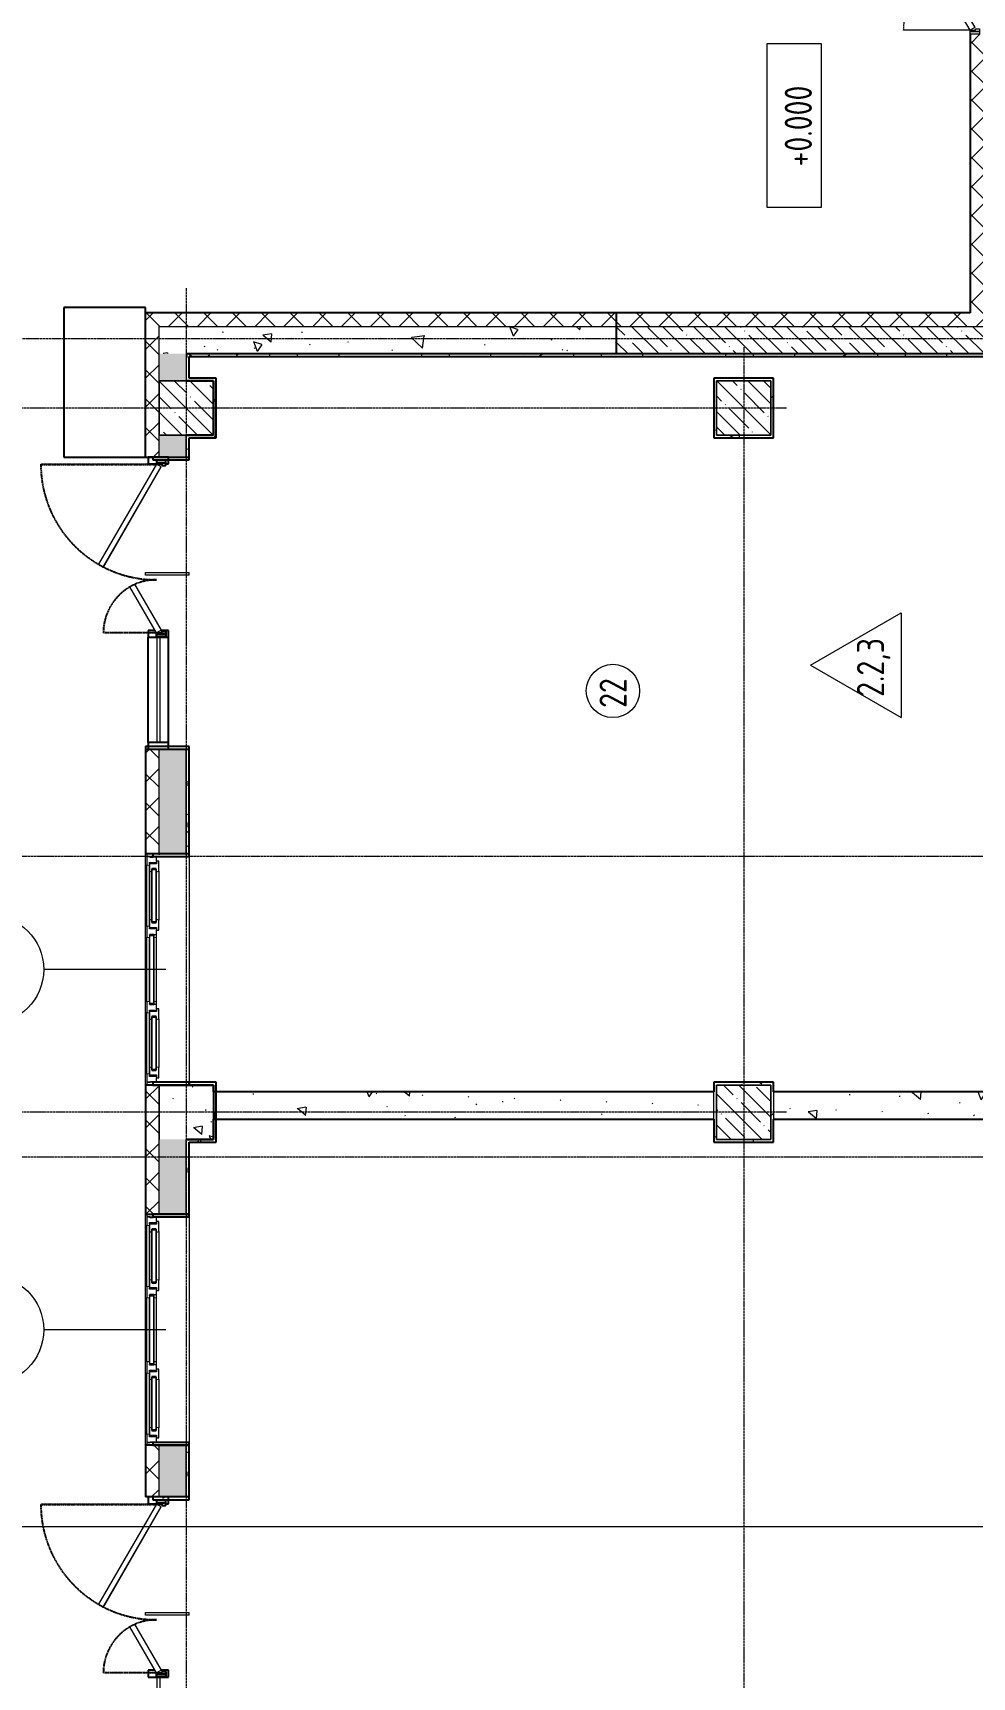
# Model space of a CAD drawing. Header units: millimetres. Extents: x -11854 to 4360091, y -19344 to 4989148.
# Drawn here: x 1549 to 8458, y 16047 to 28142 of the extents above; entities that cross this region are included whole.
import ezdxf

# ---------------------------------------------------------------- set-up
doc = ezdxf.new("R2010")
doc.units = ezdxf.units.MM
doc.linetypes.add('Линия сетки', pattern=[22.225, 12.7, -3.175, 3.175, -3.175])
doc.linetypes.add('Штрих', pattern=[6.35, 3.175, -3.175])
for name, color, linetype, lineweight in [('A-AREA-IDEN', 254, 'Continuous', 9), ('A-DOOR', 254, 'Continuous', 9), ('A-DOOR-FRAM', 254, 'Continuous', 18), ('A-GLAZ', 254, 'Continuous', 9), ('A-GLAZ-CURT', 254, 'Continuous', 9), ('A-GLAZ-CWMG', 254, 'Continuous', 9), ('A-GLAZ-IDEN', 254, 'Continuous', 9), ('A-WALL', 254, 'Continuous', 9), ('G-ANNO-DIMS', 254, 'Continuous', 9), ('S-GRID', 254, 'Continuous', 9)]:
    doc.layers.add(name, color=color, linetype=linetype, lineweight=lineweight)
doc.layers.add('кр', color=1, linetype='Continuous')
doc.styles.add('ISOCPEUR', font='isocpeur.ttf', dxfattribs={"width": 0.8, "height": 200})
doc.styles.add('ISOCPEUR_B', font='', dxfattribs={"width": 0.8, "height": 200})
doc.styles.get('ISOCPEUR_B').set_extended_font_data('ISOCPEUR', bold=True)
pattern_1 = [(140, (23409.34, 513535.3), (63.7558, 728.7365), [76.2, -838.2]), (85, (23409.34, 513535.3), (-764.2276, -140.9716), [60.96, -670.56]), (190.451, (23414.65, 513596.05), (-700.46675, 587.77), [64.76, -712.36]), (136.184, (23206.1, 513535.3), (168.171, 1084.3162), [114.3, -1257.3]), (186.636, (23220.2, 513625.7), (-989.7098, 949.61), [97.14, -1068.54]), (81.184, (23206.1, 513535.3), (-989.7012, 949.6206), [91.44, -1005.84]), (111, (23256.94, 513636.9), (409.0606, 606.4579), [76.2, -838.2]), (56, (23256.94, 513636.9), (-736.7529, 247.2083), [60.96, -670.56]), (161.451, (23291, 513687.46), (-327.6855, 853.66825), [64.76, -712.36]), (127.5, (23409.34, 513535.32), (-338.22012, 12.3547), [6.706, -655.726, 6.706, -674.014, -673.1]), (127.5, (23409.34, 513535.32), (-338.22012, 12.3547), [-1343.152, 6.706, -666.394]), (97.5, (23409.34, 513535.32), (-400.72213, 267.27887), [6.706, -381.406, 6.706, -640.486, -256.54]), (97.5, (23409.34, 513535.32), (-400.72213, 267.27887), [-1035.304, 6.706, -249.834]), (57.5, (23409.34, 513308.76), (22.91534, 542.36333), [6.706, -247.294, 6.706, -1837.334]), (57.5, (23409.34, 513308.76), (22.91534, 542.36333), [-260.706, -785.774, 6.706, -1044.854]), (47.5, (23409.34, 513207.16), (-101.7071, 592.51696), [6.706, -323.494, 6.706, -1266.342]), (47.5, (23409.34, 513207.16), (-101.7071, 592.51696), [-336.906, -519.582, 6.706, -740.054])]
pattern_2 = [(135, (23409.34, 513535.32), (-106.066017, -106.066017), []), (225, (23409.34, 513535.32), (106.066017, -106.066017), [])]
pattern_3 = [(135, (23409.34, 513535.32), (-114.049253, -114.049253), []), (135, (23409.34, 513649.37), (-114.049253, -114.049253), [201.612, -40.322, 3.353, -36.97])]
pattern_4 = [(90, (23409.34, 513535.32), (-101.6, 406.4), [33.528, -271.272, 33.528, -271.272, -1625.6]), (90, (23409.34, 513535.32), (-101.6, 406.4), [-609.6, 33.528, -576.072, 33.528, -271.272, -711.2]), (90, (23409.34, 513535.32), (-101.6, 406.4), [-1524, 33.528, -169.672, 33.528, -474.472]), (210, (23358.54, 513687.72), (-301.152724, -291.18818), [33.528, -271.272, 33.528, -1896.872]), (210, (23358.54, 513687.72), (-301.152724, -291.18818), [-338.328, -271.272, 33.528, -576.072, -1016]), (210, (23358.54, 513687.72), (-301.152724, -291.18818), [-1219.2, 33.528, -271.272, 33.528, -677.672]), (210, (23358.54, 513687.72), (-301.152724, -291.18818), [-1557.528, -169.672, 33.528, -474.472]), (330, (23155.34, 513738.52), (402.752724, -115.21182), [33.528, -271.272, 33.528, -1896.872]), (330, (23155.34, 513738.52), (402.752724, -115.21182), [-338.328, -271.272, 33.528, -576.072, -1016]), (330, (23155.34, 513738.52), (402.752724, -115.21182), [-1219.2, 33.528, -271.272, 33.528, -677.672]), (330, (23155.34, 513738.52), (402.752724, -115.21182), [-1557.528, -169.672, 33.528, -474.472])]

# ---------------------------------------------------------------- blocks, each defined once
blk = doc.blocks.new('BIMLIB_Окно_Трехстворчатое_Wintech_СФрамугойСнизу_ГОСТ30674-99 - 1700Х1800-7434497-1Г')
at = {"layer": 'A-GLAZ'}
for p, q in [((-705, 140), (-725, 140)), ((-705, 95), (-705, 140)), ((-645, 140), (-191, 140)), ((-194, 123), (-642, 123)), ((-597, 121), (-239, 121)), ((-112, 140), (362, 140)), ((360, 123), (-110, 123)), ((441, 140), (895, 140)), ((892, 123), (444, 123)), ((489, 121), (847, 121)), ((975, 140), (955, 140)), ((955, 140), (955, 95)), ((-239, 51), (-597, 51)), ((-594, 105), (-242, 105)), ((-594, 69), (-242, 69)), ((-112, 70), (362, 70)), ((-110, 87), (360, 87)), ((847, 51), (489, 51)), ((492, 105), (844, 105)), ((492, 69), (844, 69))]:
    blk.add_line(p, q, dxfattribs=at)
at = {"layer": 'A-GLAZ', "lineweight": 18}
for p, q in [((-705, 140), (-705, 117)), ((-645, 140), (-705, 140)), ((-663, 70), (-663, 121)), ((-663, 121), (-651, 121)), ((-597, 121), (-651, 121)), ((-651, 121), (-651, 70)), ((-642, 123), (-645, 140)), ((-642, 121), (-642, 123)), ((-594, 105), (-597, 121)), ((-239, 121), (-242, 105)), ((-185, 121), (-239, 121)), ((-191, 140), (-194, 123)), ((-194, 123), (-194, 121)), ((-112, 140), (-191, 140)), ((-185, 70), (-185, 121)), ((-185, 121), (-173, 121)), ((-173, 121), (-173, 70)), ((378, 121), (-128, 121)), ((-128, 121), (-128, 89)), ((-110, 123), (-112, 140)), ((-110, 121), (-110, 123)), ((362, 140), (360, 123)), ((360, 123), (360, 121)), ((441, 140), (362, 140)), ((378, 89), (378, 121)), ((423, 70), (423, 121)), ((423, 121), (435, 121)), ((489, 121), (435, 121)), ((435, 121), (435, 70)), ((444, 123), (441, 140)), ((444, 121), (444, 123)), ((492, 105), (489, 121)), ((847, 121), (844, 105)), ((901, 121), (847, 121)), ((895, 140), (892, 123)), ((892, 123), (892, 121)), ((955, 140), (895, 140)), ((901, 70), (901, 121)), ((901, 121), (913, 121)), ((913, 121), (913, 70)), ((955, 117), (955, 140)), ((-705, 117), (-700, 117)), ((-700, 93), (-705, 93)), ((-705, 70), (-671, 70)), ((-700, 117), (-700, 93)), ((-671, 70), (-671, 51)), ((-651, 70), (-671, 70)), ((-671, 51), (-597, 51)), ((-615, 71), (-615, 103)), ((-615, 103), (-594, 103)), ((-594, 71), (-615, 71)), ((-223, 103), (-613, 103)), ((-613, 103), (-613, 71)), ((-613, 71), (-223, 71)), ((-597, 51), (-594, 69)), ((-594, 103), (-594, 105)), ((-594, 69), (-594, 71)), ((-242, 105), (-242, 103)), ((-242, 103), (-221, 103)), ((-221, 71), (-242, 71)), ((-242, 71), (-242, 69)), ((-242, 69), (-239, 51)), ((-239, 51), (-165, 51)), ((-223, 71), (-223, 103)), ((-221, 103), (-221, 71)), ((-165, 70), (-185, 70)), ((-165, 51), (-165, 70)), ((-165, 70), (-131, 70)), ((-110, 89), (-131, 89)), ((-131, 89), (-131, 70)), ((-131, 70), (-112, 70)), ((-128, 89), (378, 89)), ((-112, 70), (-110, 87)), ((-110, 87), (-110, 89)), ((360, 89), (360, 87)), ((381, 89), (360, 89)), ((360, 87), (362, 70)), ((362, 70), (381, 70)), ((381, 70), (381, 89)), ((381, 70), (415, 70)), ((415, 70), (415, 51)), ((435, 70), (415, 70)), ((415, 51), (489, 51)), ((471, 71), (471, 103)), ((471, 103), (492, 103)), ((492, 71), (471, 71)), ((862, 103), (473, 103)), ((473, 103), (473, 71)), ((473, 71), (862, 71)), ((489, 51), (492, 69)), ((492, 103), (492, 105)), ((492, 69), (492, 71)), ((844, 105), (844, 103)), ((844, 103), (865, 103)), ((865, 71), (844, 71)), ((844, 71), (844, 69)), ((844, 69), (847, 51)), ((847, 51), (921, 51)), ((862, 71), (862, 103)), ((865, 103), (865, 71)), ((921, 70), (901, 70)), ((921, 51), (921, 70)), ((921, 70), (955, 70)), ((949, 93), (949, 117)), ((949, 117), (955, 117)), ((955, 93), (949, 93))]:
    blk.add_line(p, q, dxfattribs=at)
at = {"layer": 'A-GLAZ', "lineweight": 25}
for p, q in [((-128, 121), (-131, 121)), ((-131, 121), (-131, 89)), ((-128, 89), (-128, 121)), ((378, 121), (378, 89)), ((381, 121), (378, 121)), ((381, 89), (381, 121)), ((-615, 103), (-615, 71)), ((-613, 103), (-615, 103)), ((-615, 71), (-613, 71)), ((-613, 71), (-613, 103)), ((-221, 103), (-223, 103)), ((-223, 103), (-223, 71)), ((-223, 71), (-221, 71)), ((-221, 71), (-221, 103)), ((-131, 89), (-128, 89)), ((378, 89), (381, 89)), ((471, 103), (471, 71)), ((473, 103), (471, 103)), ((471, 71), (473, 71)), ((473, 71), (473, 103)), ((865, 103), (862, 103)), ((862, 103), (862, 71)), ((862, 71), (865, 71)), ((865, 71), (865, 103))]:
    blk.add_line(p, q, dxfattribs=at)
blk = doc.blocks.new('BIMLIB_Окно_Трехстворчатое_Wintech_СФрамугойСнизу_ГОСТ30674-99 - 1700Х1800-V2-1Г')
at = {"layer": 'A-GLAZ'}
for p, q in [((-705, 140), (-725, 140)), ((-705, 95), (-705, 140)), ((-645, 140), (-191, 140)), ((-194, 123), (-642, 123)), ((-597, 121), (-239, 121)), ((-112, 140), (362, 140)), ((360, 123), (-110, 123)), ((441, 140), (895, 140)), ((892, 123), (444, 123)), ((489, 121), (847, 121)), ((975, 140), (955, 140)), ((955, 140), (955, 95)), ((-239, 51), (-597, 51)), ((-594, 105), (-242, 105)), ((-594, 69), (-242, 69)), ((-112, 70), (362, 70)), ((-110, 87), (360, 87)), ((847, 51), (489, 51)), ((492, 105), (844, 105)), ((492, 69), (844, 69))]:
    blk.add_line(p, q, dxfattribs=at)
at = {"layer": 'A-GLAZ', "lineweight": 18}
for p, q in [((-705, 140), (-705, 117)), ((-645, 140), (-705, 140)), ((-663, 70), (-663, 121)), ((-663, 121), (-651, 121)), ((-597, 121), (-651, 121)), ((-651, 121), (-651, 70)), ((-642, 123), (-645, 140)), ((-642, 121), (-642, 123)), ((-594, 105), (-597, 121)), ((-239, 121), (-242, 105)), ((-185, 121), (-239, 121)), ((-191, 140), (-194, 123)), ((-194, 123), (-194, 121)), ((-112, 140), (-191, 140)), ((-185, 70), (-185, 121)), ((-185, 121), (-173, 121)), ((-173, 121), (-173, 70)), ((378, 121), (-128, 121)), ((-128, 121), (-128, 89)), ((-110, 123), (-112, 140)), ((-110, 121), (-110, 123)), ((362, 140), (360, 123)), ((360, 123), (360, 121)), ((441, 140), (362, 140)), ((378, 89), (378, 121)), ((423, 70), (423, 121)), ((423, 121), (435, 121)), ((489, 121), (435, 121)), ((435, 121), (435, 70)), ((444, 123), (441, 140)), ((444, 121), (444, 123)), ((492, 105), (489, 121)), ((847, 121), (844, 105)), ((901, 121), (847, 121)), ((895, 140), (892, 123)), ((892, 123), (892, 121)), ((955, 140), (895, 140)), ((901, 70), (901, 121)), ((901, 121), (913, 121)), ((913, 121), (913, 70)), ((955, 117), (955, 140)), ((-705, 117), (-700, 117)), ((-700, 93), (-705, 93)), ((-705, 70), (-671, 70)), ((-700, 117), (-700, 93)), ((-671, 70), (-671, 51)), ((-651, 70), (-671, 70)), ((-671, 51), (-597, 51)), ((-615, 71), (-615, 103)), ((-615, 103), (-594, 103)), ((-594, 71), (-615, 71)), ((-223, 103), (-613, 103)), ((-613, 103), (-613, 71)), ((-613, 71), (-223, 71)), ((-597, 51), (-594, 69)), ((-594, 103), (-594, 105)), ((-594, 69), (-594, 71)), ((-242, 105), (-242, 103)), ((-242, 103), (-221, 103)), ((-221, 71), (-242, 71)), ((-242, 71), (-242, 69)), ((-242, 69), (-239, 51)), ((-239, 51), (-165, 51)), ((-223, 71), (-223, 103)), ((-221, 103), (-221, 71)), ((-165, 70), (-185, 70)), ((-165, 51), (-165, 70)), ((-165, 70), (-131, 70)), ((-110, 89), (-131, 89)), ((-131, 89), (-131, 70)), ((-131, 70), (-112, 70)), ((-128, 89), (378, 89)), ((-112, 70), (-110, 87)), ((-110, 87), (-110, 89)), ((360, 89), (360, 87)), ((381, 89), (360, 89)), ((360, 87), (362, 70)), ((362, 70), (381, 70)), ((381, 70), (381, 89)), ((381, 70), (415, 70)), ((415, 70), (415, 51)), ((435, 70), (415, 70)), ((415, 51), (489, 51)), ((471, 71), (471, 103)), ((471, 103), (492, 103)), ((492, 71), (471, 71)), ((862, 103), (473, 103)), ((473, 103), (473, 71)), ((473, 71), (862, 71)), ((489, 51), (492, 69)), ((492, 103), (492, 105)), ((492, 69), (492, 71)), ((844, 105), (844, 103)), ((844, 103), (865, 103)), ((865, 71), (844, 71)), ((844, 71), (844, 69)), ((844, 69), (847, 51)), ((847, 51), (921, 51)), ((862, 71), (862, 103)), ((865, 103), (865, 71)), ((921, 70), (901, 70)), ((921, 51), (921, 70)), ((921, 70), (955, 70)), ((949, 93), (949, 117)), ((949, 117), (955, 117)), ((955, 93), (949, 93))]:
    blk.add_line(p, q, dxfattribs=at)
at = {"layer": 'A-GLAZ', "lineweight": 25}
for p, q in [((-128, 121), (-131, 121)), ((-131, 121), (-131, 89)), ((-128, 89), (-128, 121)), ((378, 121), (378, 89)), ((381, 121), (378, 121)), ((381, 89), (381, 121)), ((-615, 103), (-615, 71)), ((-613, 103), (-615, 103)), ((-615, 71), (-613, 71)), ((-613, 71), (-613, 103)), ((-221, 103), (-223, 103)), ((-223, 103), (-223, 71)), ((-223, 71), (-221, 71)), ((-221, 71), (-221, 103)), ((-131, 89), (-128, 89)), ((378, 89), (381, 89)), ((471, 103), (471, 71)), ((473, 103), (471, 103)), ((471, 71), (473, 71)), ((473, 71), (473, 103)), ((865, 103), (862, 103)), ((862, 103), (862, 71)), ((862, 71), (865, 71)), ((865, 71), (865, 103))]:
    blk.add_line(p, q, dxfattribs=at)
blk = doc.blocks.new('Дверь_Двупольная_внутренняя ПВХ профиль - Дверной блок наружный металлический остекленный ДМНО 21х14 Л-6804981-1Г')
at = {"layer": 'A-DOOR', "linetype": 'Штрих'}
for p, q in [((668, 1000), (668, 150)), ((-668, 640), (-668, 150))]:
    blk.add_line(p, q, dxfattribs=at)
at = {"layer": 'A-DOOR'}
for p, q in [((670, 1000), (668, 1000)), ((-670, 640), (-668, 640)), ((-700, 150), (-680, 150)), ((-700, 80), (-700, 150)), ((-680, 150), (-680, 80)), ((-668, 150), (-670, 150)), ((668, 150), (670, 150)), ((700, 150), (680, 150)), ((680, 150), (680, 80)), ((700, 80), (700, 150)), ((-680, 80), (-700, 80)), ((680, 80), (700, 80))]:
    blk.add_line(p, q, dxfattribs=at)
at = {"layer": 'A-DOOR', "linetype": 'Штрих', "lineweight": 18}
for p, q in [((670, 150), (670, 1000)), ((-670, 150), (-670, 640))]:
    blk.add_line(p, q, dxfattribs=at)
at = {"layer": 'A-DOOR', "lineweight": 18}
for p, q in [((-66, 575), (-86, 540)), ((-86, 540), (650, 115)), ((670, 150), (-66, 575)), ((-670, 150), (-246, 395)), ((-246, 395), (-226, 360)), ((-226, 360), (-650, 115)), ((-650, 115), (-670, 150)), ((650, 115), (670, 150))]:
    blk.add_line(p, q, dxfattribs=at)
at = {"layer": 'A-DOOR', "linetype": 'Штрих'}
for centre, radius, start, end in [((670, 150), 850, 90, 180), ((-670, 150), 490, 360, 90)]:
    blk.add_arc(centre, radius, start, end, dxfattribs=at)
at = {"layer": 'A-DOOR-FRAM'}
for p, q in [((-680, 150), (-670, 150)), ((-680, 80), (-680, 150)), ((-670, 150), (-670, 110)), ((680, 150), (670, 150)), ((670, 150), (670, 110)), ((680, 80), (680, 150)), ((-660, 80), (-680, 80)), ((-670, 110), (-660, 110)), ((-660, 110), (-660, 80)), ((670, 110), (660, 110)), ((660, 110), (660, 80)), ((660, 80), (680, 80))]:
    blk.add_line(p, q, dxfattribs=at)
blk = doc.blocks.new('Системная панель - С остеклением-7428840-1Г')
at = {"layer": 'A-GLAZ-CURT', "lineweight": 18}
for p, q in [((387.5, 12.5), (-387.5, 12.5)), ((-387.5, 12.5), (-387.5, -12.5)), ((387.5, -12.5), (387.5, 12.5)), ((-387.5, -12.5), (387.5, -12.5))]:
    blk.add_line(p, q, dxfattribs=at)
blk = doc.blocks.new('Прямоугольный импост - 50 x 150 мм-7420048-1Г')
at = {"layer": 'A-GLAZ-CWMG', "lineweight": 25}
for p, q in [((-25, 75), (-9, 75)), ((-25, 26), (-25, 75)), ((-7, 75), (25, 75)), ((25, 75), (25, -75)), ((-25, -75), (-25, -17)), ((25, -75), (-25, -75))]:
    blk.add_line(p, q, dxfattribs=at)
blk = doc.blocks.new('Дверь_Двупольная_внутренняя ПВХ профиль - Дверной блок наружный металлический остекленный ДНМО 22х13 Л _ДЛЯ ВИТРАЖА_-7420208-1Г')
at = {"layer": 'A-DOOR', "linetype": 'Штрих'}
for p, q in [((618, 865), (618, 15)), ((-618, 405), (-618, 15))]:
    blk.add_line(p, q, dxfattribs=at)
at = {"layer": 'A-DOOR'}
for p, q in [((620, 865), (618, 865)), ((-620, 405), (-618, 405)), ((-650, 15), (-630, 15)), ((-650, -55), (-650, 15)), ((-630, 15), (-630, -55)), ((-618, 15), (-620, 15)), ((618, 15), (620, 15)), ((650, 15), (630, 15)), ((630, 15), (630, -55)), ((650, -55), (650, 15)), ((-630, -55), (-650, -55)), ((630, -55), (650, -55))]:
    blk.add_line(p, q, dxfattribs=at)
at = {"layer": 'A-DOOR', "linetype": 'Штрих', "lineweight": 18}
for p, q in [((620, 15), (620, 865)), ((-620, 15), (-620, 405))]:
    blk.add_line(p, q, dxfattribs=at)
at = {"layer": 'A-DOOR', "lineweight": 18}
for p, q in [((-116, 440), (-136, 405)), ((-136, 405), (600, -20)), ((620, 15), (-116, 440)), ((-620, 15), (-282, 210)), ((-262, 175), (-600, -20)), ((-282, 210), (-262, 175)), ((-600, -20), (-620, 15)), ((600, -20), (620, 15))]:
    blk.add_line(p, q, dxfattribs=at)
at = {"layer": 'A-DOOR', "linetype": 'Штрих'}
for centre, radius, start, end in [((620, 15), 850, 90, 180), ((-620, 15), 390, 360, 90)]:
    blk.add_arc(centre, radius, start, end, dxfattribs=at)
at = {"layer": 'A-DOOR-FRAM'}
for p, q in [((-630, 15), (-620, 15)), ((-630, -55), (-630, 15)), ((-620, 15), (-620, -25)), ((630, 15), (620, 15)), ((620, 15), (620, -25)), ((630, -55), (630, 15)), ((-610, -55), (-630, -55)), ((-620, -25), (-610, -25)), ((-610, -25), (-610, -55)), ((620, -25), (610, -25)), ((610, -25), (610, -55)), ((610, -55), (630, -55))]:
    blk.add_line(p, q, dxfattribs=at)
blk = doc.blocks.new('Прямоугольный импост - 50 x 150 мм-V10-1Г')
at = {"layer": 'A-GLAZ-CWMG', "lineweight": 25}
for p, q in [((0, 75), (-50, 75)), ((-50, 75), (-50, 15)), ((0, -75), (0, 75)), ((-50, -55), (-50, -75)), ((-50, -75), (0, -75))]:
    blk.add_line(p, q, dxfattribs=at)
blk = doc.blocks.new('Прямоугольный импост - 50 x 150 мм-7428686-1Г')
at = {"layer": 'A-GLAZ-CWMG'}
for p, q in [((-43359, 448024), (-43359, 448799)), ((-43209, 448024), (-43209, 448799))]:
    blk.add_line(p, q, dxfattribs=at)
blk = doc.blocks.new('Прямоугольный импост - 50 x 150 мм-7419824-1Г')
at = {"layer": 'A-GLAZ-CWMG', "lineweight": 25}
for p, q in [((-50, 75), (0, 75)), ((-50, -75), (-50, 75)), ((0, 75), (0, -75)), ((0, -75), (-50, -75))]:
    blk.add_line(p, q, dxfattribs=at)
blk = doc.blocks.new('Высотные отметки - Высотная отметка - Рамка-81980-1Г')
at = {"layer": 'G-ANNO-DIMS'}
for p, q in [((6.03, 4.03), (-5.98, 4.03)), ((-5.98, 4.03), (-5.98, 0)), ((6.03, 0), (6.03, 4.03)), ((-5.98, 0), (6.03, 0))]:
    blk.add_line(p, q, dxfattribs=at)
blk = doc.blocks.new('Марка окна - Марка окна-2857-1Г')
at = {"layer": 'A-GLAZ-IDEN'}
blk.add_circle((0, 0), 4, dxfattribs=at)
blk = doc.blocks.new('АР-Марка-Помещения-Этаж_Секция_Номер - Номер-1294543-1Г')
at = {"layer": 'A-AREA-IDEN'}
blk.add_circle((0, 1.22), 1.96, dxfattribs=at)
blk = doc.blocks.new('МАРКА ПОМЕЩЕНИЯ - ПОЛЫ - ОТДЕЛКА ПОЛА-6347798-1Г')
at = {"layer": 'A-AREA-IDEN'}
for p, q in [((0, 4.23), (-3.85, -2.44)), ((0, 4.23), (3.85, -2.44)), ((3.85, -2.44), (-3.85, -2.44))]:
    blk.add_line(p, q, dxfattribs=at)

msp = doc.modelspace()

# ---------------------------------------------------------------- hatches: boundary and pattern name
at = {"layer": 'A-WALL'}
h = msp.add_hatch(dxfattribs=at)
h.set_pattern_fill('FP_3', color=8, angle=90, style=0, pattern_type=2)
h.set_pattern_definition(pattern_2)
h.paths.add_polyline_path([(8542.6, 25982.4), (8542.6, 28132.4), (8442.6, 28132.4), (8442.6, 25982.4)])
h.paths.add_polyline_path([(8542.6, 29532.4), (8542.6, 29782.4), (8442.6, 29782.4), (8442.6, 29532.4), (8512.6, 29532.4)])
h = msp.add_hatch(dxfattribs=at)
h.set_pattern_fill('FP_3', color=8, angle=90, style=0, pattern_type=2)
h.set_pattern_definition(pattern_2)
h.paths.add_polyline_path([(5842.6, 26082.4), (2377.6, 26082.4), (2377.6, 25982.4), (5842.6, 25982.4)])
h = msp.add_hatch(dxfattribs=at)
h.set_pattern_fill('FP_3', color=8, angle=90, style=0, pattern_type=2)
h.set_pattern_definition(pattern_2)
h.paths.add_polyline_path([(8442.6, 26082.4), (5842.6, 26082.4), (5842.6, 25982.4), (8442.6, 25982.4)])
h = msp.add_hatch(dxfattribs=at)
h.set_pattern_fill('FP_3', color=8, angle=90, style=0, pattern_type=2)
h.set_pattern_definition(pattern_2)
h.paths.add_polyline_path([(2477.6, 10042.4), (2377.6, 10042.4), (2377.6, 8952.4), (2477.6, 8952.4), (2477.6, 10033.3)])
h.paths.add_polyline_path([(2477.6, 20402.4), (2377.6, 20402.4), (2377.6, 19452.4), (2477.6, 19452.4), (2477.6, 20055.1)])
h.paths.add_polyline_path([(2477.6, 25582.4), (2477.6, 25982.4), (2377.6, 25982.4), (2377.6, 25022), (2477.6, 25022), (2477.6, 25182.4)])
h.paths.add_polyline_path([(2477.6, 6862.4), (2477.6, 7252.4), (2377.6, 7252.4), (2377.6, 6462.4), (2477.6, 6462.4)])
h.paths.add_polyline_path([(2477.6, 15222.4), (2377.6, 15222.4), (2377.6, 13942.4), (2477.6, 13942.4), (2477.6, 14822.4)])
h.paths.add_polyline_path([(2477.6, 22102.4), (2477.6, 22872), (2377.6, 22872), (2377.6, 22102.4)])
h.paths.add_polyline_path([(2477.6, 17549.6), (2477.6, 17752.4), (2377.6, 17752.4), (2377.6, 17372.4), (2477.6, 17372.4)])
h.paths.add_polyline_path([(2477.6, 12242.4), (2377.6, 12242.4), (2377.6, 11742.4), (2477.6, 11742.4), (2477.6, 12180.8)])
h.paths.add_polyline_path([(2477.6, 2222.4), (2477.6, 2562.4), (2377.6, 2562.4), (2377.6, 2022.4), (2477.6, 2022.4), (2477.6, 2159)])
h.paths.add_polyline_path([(2477.6, 4762.4), (2377.6, 4762.4), (2377.6, 4262.4), (2477.6, 4262.4), (2477.6, 4664.4)])
h = msp.add_hatch(dxfattribs=at)
h.set_pattern_fill('FP_2', color=8, angle=90, style=0, pattern_type=2)
h.set_pattern_definition(pattern_1)
h.paths.add_polyline_path([(5842.6, 25782.4), (5842.6, 25982.4), (2477.6, 25982.4), (2477.6, 25782.4), (2677.6, 25782.4)])
h = msp.add_hatch(dxfattribs=at)
h.set_pattern_fill('FP_1', color=8, angle=90, style=0, pattern_type=2)
h.set_pattern_definition(pattern_3)
h.paths.add_polyline_path([(8542.6, 25782.4), (8542.6, 25982.4), (5842.6, 25982.4), (5842.6, 25782.4), (8442.6, 25782.4)])
h = msp.add_hatch(dxfattribs=at)
h.set_pattern_fill('FP_2', color=8, angle=90, style=0, pattern_type=2)
h.set_pattern_definition(pattern_1)
h.paths.add_polyline_path([(2677.6, 22872), (2477.6, 22872), (2477.6, 22102.4), (2677.6, 22102.4)])
h.paths.add_polyline_path([(2677.6, 20002.4), (2477.6, 20002.4), (2477.6, 19452.4), (2677.6, 19452.4)])
h.paths.add_polyline_path([(2677.6, 25022), (2677.6, 25182.4), (2477.6, 25182.4), (2477.6, 25022), (2527.8, 25022)])
h.paths.add_polyline_path([(2677.6, 25782.4), (2477.6, 25782.4), (2477.6, 25582.4), (2677.6, 25582.4), (2677.6, 25602.4)])
h.paths.add_polyline_path([(2677.6, 14822.4), (2477.6, 14822.4), (2477.6, 13942.4), (2677.6, 13942.4)])
h.paths.add_polyline_path([(2677.6, 17752.4), (2477.6, 17752.4), (2477.6, 17372.4), (2677.6, 17372.4)])
h.paths.add_polyline_path([(2677.6, 6882.4), (2677.6, 7252.4), (2477.6, 7252.4), (2477.6, 6862.4), (2677.6, 6862.4)])
h.paths.add_polyline_path([(2677.6, 4262.4), (2677.6, 4762.4), (2477.6, 4762.4), (2477.6, 4262.4), (2527.8, 4262.4)])
h.paths.add_polyline_path([(2677.6, 11742.4), (2677.6, 12242.4), (2477.6, 12242.4), (2477.6, 11742.4), (2527.8, 11742.4)])
h.paths.add_polyline_path([(2677.6, 9642.4), (2477.6, 9642.4), (2477.6, 8952.4), (2677.6, 8952.4)])
h.paths.add_polyline_path([(2677.6, 2222.4), (2677.6, 2562.4), (2477.6, 2562.4), (2477.6, 2222.4), (2527.8, 2222.4)])
h = msp.add_hatch(dxfattribs=at)
h.set_pattern_fill('FP_4', color=8, angle=90, style=0, pattern_type=2)
h.set_pattern_definition(pattern_4)
h.paths.add_polyline_path([(2697.6, 25762.4), (2697.6, 25782.4), (2677.6, 25782.4), (2677.6, 25602.4), (2697.6, 25602.4)])
h = msp.add_hatch(dxfattribs=at)
h.set_pattern_fill('FP_4', color=8, angle=90, style=0, pattern_type=2)
h.set_pattern_definition(pattern_4)
h.paths.add_polyline_path([(11642.6, 25782.4), (2697.6, 25782.4), (2697.6, 25762.4), (11642.6, 25762.4)])
h = msp.add_hatch(dxfattribs=at)
h.set_pattern_fill('FP_1', color=8, angle=90, style=0, pattern_type=2)
h.set_pattern_definition(pattern_3)
h.paths.add_polyline_path([(2877.6, 25582.4), (2477.6, 25582.4), (2477.6, 25182.4), (2877.6, 25182.4)])
h = msp.add_hatch(dxfattribs=at)
h.set_pattern_fill('FP_4', color=8, angle=90, style=0, pattern_type=2)
h.set_pattern_definition(pattern_4)
h.paths.add_polyline_path([(2877.6, 25582.4), (2877.6, 25602.4), (2677.6, 25602.4), (2677.6, 25582.4)])
h = msp.add_hatch(dxfattribs=at)
h.set_pattern_fill('FP_4', color=8, angle=90, style=0, pattern_type=2)
h.set_pattern_definition(pattern_4)
h.paths.add_polyline_path([(2897.6, 25182.4), (2897.6, 25602.4), (2877.6, 25602.4), (2877.6, 25182.4)])
h = msp.add_hatch(dxfattribs=at)
h.set_pattern_fill('FP_4', color=8, angle=90, style=0, pattern_type=2)
h.set_pattern_definition(pattern_4)
h.paths.add_polyline_path([(6977.6, 25582.4), (6977.6, 25602.4), (6557.6, 25602.4), (6557.6, 25582.4), (6577.6, 25582.4)])
h = msp.add_hatch(dxfattribs=at)
h.set_pattern_fill('FP_4', color=8, angle=90, style=0, pattern_type=2)
h.set_pattern_definition(pattern_4)
h.paths.add_polyline_path([(6577.6, 25582.4), (6557.6, 25582.4), (6557.6, 25182.4), (6577.6, 25182.4)])
h = msp.add_hatch(dxfattribs=at)
h.set_pattern_fill('FP_1', color=8, angle=90, style=0, pattern_type=2)
h.set_pattern_definition(pattern_3)
h.paths.add_polyline_path([(6977.6, 25582.4), (6577.6, 25582.4), (6577.6, 25182.4), (6977.6, 25182.4)])
h = msp.add_hatch(dxfattribs=at)
h.set_pattern_fill('FP_4', color=8, angle=90, style=0, pattern_type=2)
h.set_pattern_definition(pattern_4)
h.paths.add_polyline_path([(6997.6, 25182.4), (6997.6, 25602.4), (6977.6, 25602.4), (6977.6, 25182.4)])
h = msp.add_hatch(dxfattribs=at)
h.set_pattern_fill('FP_4', color=8, angle=90, style=0, pattern_type=2)
h.set_pattern_definition(pattern_4)
h.paths.add_polyline_path([(2697.6, 22102.4), (2697.6, 22872), (2677.6, 22872), (2677.6, 22102.4)])
h.paths.add_polyline_path([(2697.6, 25022), (2697.6, 25182.4), (2677.6, 25182.4), (2677.6, 25022)])
h = msp.add_hatch(dxfattribs=at)
h.set_pattern_fill('FP_4', color=8, angle=90, style=0, pattern_type=2)
h.set_pattern_definition(pattern_4)
h.paths.add_polyline_path([(2897.6, 25182.4), (2697.6, 25182.4), (2697.6, 25162.4), (2897.6, 25162.4)])
h = msp.add_hatch(dxfattribs=at)
h.set_pattern_fill('FP_4', color=8, angle=90, style=0, pattern_type=2)
h.set_pattern_definition(pattern_4)
h.paths.add_polyline_path([(6997.6, 25182.4), (6557.6, 25182.4), (6557.6, 25162.4), (6997.6, 25162.4)])
h = msp.add_hatch(dxfattribs=at)
h.set_pattern_fill('FP_4', color=8, angle=90, style=0, pattern_type=2)
h.set_pattern_definition(pattern_4)
h.paths.add_polyline_path([(2697.6, 22102.4), (2432.6, 22102.4), (2432.6, 22082.4), (2697.6, 22082.4)])
h = msp.add_hatch(dxfattribs=at)
h.set_pattern_fill('FP_4', color=8, angle=90, style=0, pattern_type=2)
h.set_pattern_definition(pattern_4)
h.paths.add_polyline_path([(2697.6, 20422.4), (2432.6, 20422.4), (2432.6, 20402.4), (2697.6, 20402.4)])
h = msp.add_hatch(dxfattribs=at)
h.set_pattern_fill('FP_2', color=8, angle=90, style=0, pattern_type=2)
h.set_pattern_definition(pattern_1)
h.paths.add_polyline_path([(2877.6, 20402.4), (2477.6, 20402.4), (2477.6, 20002.4), (2877.6, 20002.4), (2877.6, 20152.4), (2777.6, 20152.4), (2777.6, 20352.4), (2877.6, 20352.4)])
h = msp.add_hatch(dxfattribs=at)
h.set_pattern_fill('FP_2', color=8, angle=90, style=0, pattern_type=2)
h.set_pattern_definition(pattern_1)
h.paths.add_polyline_path([(6557.6, 20352.4), (2777.6, 20352.4), (2777.6, 20152.4), (6557.6, 20152.4)])
h = msp.add_hatch(dxfattribs=at)
h.set_pattern_fill('FP_4', color=8, angle=90, style=0, pattern_type=2)
h.set_pattern_definition(pattern_4)
h.paths.add_polyline_path([(2897.6, 20422.4), (2877.6, 20422.4), (2877.6, 20002.4), (2897.6, 20002.4)])
h = msp.add_hatch(dxfattribs=at)
h.set_pattern_fill('FP_4', color=8, angle=90, style=0, pattern_type=2)
h.set_pattern_definition(pattern_4)
h.paths.add_polyline_path([(6977.6, 20402.4), (6977.6, 20422.4), (6557.6, 20422.4), (6557.6, 20402.4), (6577.6, 20402.4)])
h = msp.add_hatch(dxfattribs=at)
h.set_pattern_fill('FP_4', color=8, angle=90, style=0, pattern_type=2)
h.set_pattern_definition(pattern_4)
h.paths.add_polyline_path([(6577.6, 20402.4), (6557.6, 20402.4), (6557.6, 20002.4), (6577.6, 20002.4)])
h = msp.add_hatch(dxfattribs=at)
h.set_pattern_fill('FP_1', color=8, angle=90, style=0, pattern_type=2)
h.set_pattern_definition(pattern_3)
h.paths.add_polyline_path([(6977.6, 20402.4), (6577.6, 20402.4), (6577.6, 20002.4), (6977.6, 20002.4)])
h = msp.add_hatch(dxfattribs=at)
h.set_pattern_fill('FP_4', color=8, angle=90, style=0, pattern_type=2)
h.set_pattern_definition(pattern_4)
h.paths.add_polyline_path([(6997.6, 20002.4), (6997.6, 20422.4), (6977.6, 20422.4), (6977.6, 20002.4)])
h = msp.add_hatch(dxfattribs=at)
h.set_pattern_fill('FP_2', color=8, angle=90, style=0, pattern_type=2)
h.set_pattern_definition(pattern_1)
h.paths.add_polyline_path([(11522.6, 20152.4), (11522.6, 20352.4), (6997.6, 20352.4), (6997.6, 20152.4), (9230.8, 20152.4)])
h = msp.add_hatch(dxfattribs=at)
h.set_pattern_fill('FP_4', color=8, angle=90, style=0, pattern_type=2)
h.set_pattern_definition(pattern_4)
h.paths.add_polyline_path([(2697.6, 19982.4), (2697.6, 20002.4), (2677.6, 20002.4), (2677.6, 19452.4), (2697.6, 19452.4)])
h.paths.add_polyline_path([(2697.6, 17752.4), (2677.6, 17752.4), (2677.6, 17372.4), (2697.6, 17372.4)])
h = msp.add_hatch(dxfattribs=at)
h.set_pattern_fill('FP_4', color=8, angle=90, style=0, pattern_type=2)
h.set_pattern_definition(pattern_4)
h.paths.add_polyline_path([(2897.6, 20002.4), (2697.6, 20002.4), (2697.6, 19982.4), (2897.6, 19982.4)])
h = msp.add_hatch(dxfattribs=at)
h.set_pattern_fill('FP_4', color=8, angle=90, style=0, pattern_type=2)
h.set_pattern_definition(pattern_4)
h.paths.add_polyline_path([(6997.6, 20002.4), (6557.6, 20002.4), (6557.6, 19982.4), (6997.6, 19982.4)])
h = msp.add_hatch(dxfattribs=at)
h.set_pattern_fill('FP_4', color=8, angle=90, style=0, pattern_type=2)
h.set_pattern_definition(pattern_4)
h.paths.add_polyline_path([(2697.6, 19452.4), (2432.6, 19452.4), (2432.6, 19432.4), (2697.6, 19432.4)])
h = msp.add_hatch(dxfattribs=at)
h.set_pattern_fill('FP_4', color=8, angle=90, style=0, pattern_type=2)
h.set_pattern_definition(pattern_4)
h.paths.add_polyline_path([(2697.6, 17372.4), (2432.6, 17372.4), (2432.6, 17352.4), (2697.6, 17352.4)])

# ---------------------------------------------------------------- linework, layer by layer
at = {"layer": 'A-GLAZ-IDEN', "color": 8}
for p, q in [((2527.6, 21252.4), (1629, 21251.5)), ((2527.6, 18602.4), (1629, 18601.5))]:
    msp.add_line(p, q, dxfattribs=at)
at = {"layer": 'A-WALL', "color": 8, "lineweight": 25}
for p, q in [((8442.6, 28132.4), (8442.6, 26082.4)), ((2377.6, 26122), (1777.6, 26122)), ((1777.6, 26122), (1777.6, 25022)), ((2377.6, 25022), (2377.6, 26122)), ((8442.6, 26082.4), (2377.6, 26082.4)), ((5842.6, 25782.4), (5842.6, 26082.4)), ((2677.6, 25782.4), (8742.6, 25782.4)), ((2697.6, 25602.4), (2697.6, 25762.4)), ((2697.6, 25762.4), (11622.6, 25762.4)), ((2877.6, 25582.4), (2677.6, 25582.4)), ((2677.6, 25582.4), (2877.6, 25582.4)), ((2897.6, 25602.4), (2697.6, 25602.4)), ((2877.6, 25182.4), (2877.6, 25582.4)), ((2877.6, 25582.4), (2877.6, 25182.4)), ((2897.6, 25162.4), (2897.6, 25602.4)), ((6997.6, 25602.4), (6557.6, 25602.4)), ((6557.6, 25602.4), (6557.6, 25162.4)), ((6997.6, 25162.4), (6997.6, 25602.4)), ((2677.6, 25182.4), (2877.6, 25182.4)), ((2877.6, 25182.4), (2677.6, 25182.4)), ((2697.6, 25022), (2697.6, 25162.4)), ((2697.6, 25162.4), (2897.6, 25162.4)), ((6557.6, 25162.4), (6997.6, 25162.4)), ((1777.6, 25022), (2697.6, 25022)), ((2432.6, 25022), (2432.6, 25002)), ((2432.6, 25002), (2697.6, 25002)), ((2697.6, 25002), (2697.6, 25022)), ((2377.6, 22892), (2377.6, 22102.4)), ((2697.6, 22892), (2377.6, 22892)), ((2377.6, 22872), (2697.6, 22872)), ((2697.6, 22102.4), (2697.6, 22892)), ((2697.6, 22102.4), (2377.6, 22102.4)), ((2432.6, 22102.4), (2432.6, 22082.4)), ((2432.6, 22082.4), (2697.6, 22082.4)), ((2697.6, 22082.4), (2697.6, 22102.4)), ((2377.6, 20402.4), (2377.6, 19452.4)), ((2477.6, 20402.4), (2377.6, 20402.4)), ((2697.6, 20422.4), (2432.6, 20422.4)), ((2432.6, 20422.4), (2432.6, 20402.4)), ((2432.6, 20402.4), (2697.6, 20402.4)), ((2877.6, 20402.4), (2477.6, 20402.4)), ((2897.6, 20422.4), (2697.6, 20422.4)), ((2697.6, 20422.4), (2697.6, 20402.4)), ((2697.6, 20402.4), (2697.6, 20422.4)), ((2697.6, 20402.4), (2877.6, 20402.4)), ((2877.6, 20352.4), (2877.6, 20402.4)), ((2877.6, 20402.4), (2877.6, 20002.4)), ((6557.6, 20352.4), (2877.6, 20352.4)), ((2897.6, 19982.4), (2897.6, 20422.4)), ((6997.6, 20422.4), (6557.6, 20422.4)), ((6557.6, 20422.4), (6557.6, 20352.4)), ((6997.6, 20352.4), (6997.6, 20422.4)), ((11522.6, 20352.4), (6997.6, 20352.4)), ((2877.6, 20002.4), (2877.6, 20152.4)), ((2877.6, 20152.4), (6557.6, 20152.4)), ((6557.6, 20152.4), (6557.6, 19982.4)), ((6997.6, 19982.4), (6997.6, 20152.4)), ((6997.6, 20152.4), (11522.6, 20152.4)), ((2677.6, 20002.4), (2877.6, 20002.4)), ((2877.6, 20002.4), (2677.6, 20002.4)), ((2697.6, 19452.4), (2697.6, 19982.4)), ((2697.6, 19982.4), (2897.6, 19982.4)), ((6557.6, 19982.4), (6997.6, 19982.4)), ((2377.6, 19452.4), (2697.6, 19452.4)), ((2697.6, 19452.4), (2432.6, 19452.4)), ((2432.6, 19452.4), (2432.6, 19432.4)), ((2432.6, 19432.4), (2697.6, 19432.4)), ((2697.6, 19432.4), (2697.6, 19452.4)), ((2377.6, 17752.4), (2377.6, 17372.4)), ((2697.6, 17752.4), (2377.6, 17752.4)), ((2697.6, 17772.4), (2432.6, 17772.4)), ((2432.6, 17772.4), (2432.6, 17752.4)), ((2432.6, 17752.4), (2697.6, 17752.4)), ((2697.6, 17752.4), (2697.6, 17772.4)), ((2697.6, 17372.4), (2697.6, 17752.4)), ((2697.6, 17372.4), (2377.6, 17372.4)), ((2432.6, 17372.4), (2432.6, 17352.4)), ((2432.6, 17352.4), (2697.6, 17352.4)), ((2697.6, 17352.4), (2697.6, 17372.4))]:
    msp.add_line(p, q, dxfattribs=at)
at = {"layer": 'A-WALL', "color": 8}
for p, q in [((2477.6, 25982.4), (8542.6, 25982.4)), ((2477.6, 25182.4), (2477.6, 25982.4)), ((2677.6, 25782.4), (2677.6, 25582.4)), ((2477.6, 25582.4), (2677.6, 25582.4)), ((2677.6, 25582.4), (2477.6, 25582.4)), ((2477.6, 25582.4), (2477.6, 25182.4)), ((6977.6, 25582.4), (6577.6, 25582.4)), ((6577.6, 25582.4), (6577.6, 25182.4)), ((6577.6, 25582.4), (6977.6, 25582.4)), ((6577.6, 25182.4), (6577.6, 25582.4)), ((6977.6, 25182.4), (6977.6, 25582.4)), ((6977.6, 25582.4), (6977.6, 25182.4)), ((2477.6, 25022), (2477.6, 25182.4)), ((2677.6, 25182.4), (2477.6, 25182.4)), ((2477.6, 25182.4), (2677.6, 25182.4)), ((2677.6, 25022), (2677.6, 25182.4)), ((2677.6, 25182.4), (2677.6, 25022)), ((6577.6, 25182.4), (6977.6, 25182.4)), ((6977.6, 25182.4), (6577.6, 25182.4)), ((2377.6, 24172), (2697.6, 24172)), ((2377.6, 24152), (2377.6, 24172)), ((2697.6, 24152), (2377.6, 24152)), ((2697.6, 24152), (2697.6, 24172)), ((2477.6, 22102.4), (2477.6, 22872)), ((2677.6, 22102.4), (2677.6, 22872)), ((2677.6, 22872), (2677.6, 22102.4)), ((2377.6, 20402.4), (2377.6, 22102.4)), ((2697.6, 22082.4), (2697.6, 20422.4)), ((2477.6, 20002.4), (2477.6, 20402.4)), ((2477.6, 20402.4), (2477.6, 20002.4)), ((6557.6, 20152.4), (6557.6, 20352.4)), ((6977.6, 20402.4), (6577.6, 20402.4)), ((6577.6, 20402.4), (6577.6, 20002.4)), ((6577.6, 20402.4), (6977.6, 20402.4)), ((6577.6, 20002.4), (6577.6, 20402.4)), ((6977.6, 20002.4), (6977.6, 20402.4)), ((6977.6, 20402.4), (6977.6, 20002.4)), ((6997.6, 20352.4), (6997.6, 20152.4)), ((2477.6, 19452.4), (2477.6, 20002.4)), ((2677.6, 19452.4), (2677.6, 20002.4)), ((6577.6, 20002.4), (6977.6, 20002.4)), ((6977.6, 20002.4), (6577.6, 20002.4)), ((2377.6, 17752.4), (2377.6, 19452.4)), ((2697.6, 19432.4), (2697.6, 17772.4)), ((2477.6, 17372.4), (2477.6, 17752.4)), ((2677.6, 17372.4), (2677.6, 17752.4)), ((2377.6, 16522.4), (2697.6, 16522.4)), ((2377.6, 16502.4), (2377.6, 16522.4)), ((2697.6, 16502.4), (2377.6, 16502.4)), ((2697.6, 16502.4), (2697.6, 16522.4))]:
    msp.add_line(p, q, dxfattribs=at)
at = {"layer": 'S-GRID', "color": 8, "linetype": 'Линия сетки'}
for p, q in [((2677.6, 26262.8), (2677.6, -3072.9)), ((24998.8, 25892.4), (-1161, 25892.4)), ((6777.6, 25830), (6777.6, -1802.9)), ((7092.6, 25382.4), (-3854.1, 25382.4)), ((22662, 22082.4), (-1161, 22082.4)), ((7092.6, 20202.4), (-3854.1, 20202.4)), ((22662, 19872.4), (-284.1, 19872.4)), ((22662, 17152.4), (-1161, 17152.4)), ((24494.7, 17152.4), (-1161, 17152.4))]:
    msp.add_line(p, q, dxfattribs=at)
at = {"layer": 'кр', "color": 8, "linetype": 'Штрих', "lineweight": 18}
for p, q in [((2457.6, 24968.7), (1607.6, 24968.7)), ((2457.6, 23728.7), (2067.6, 23728.7)), ((2457.6, 17319.1), (1607.6, 17319.1)), ((2457.6, 16079.1), (2067.6, 16079.1))]:
    msp.add_line(p, q, dxfattribs=at)
at = {"layer": 'кр', "color": 8}
for p, q in [((1607.6, 24968.7), (1607.6, 24966.7)), ((2527.6, 24998.7), (2457.6, 24998.7)), ((2457.6, 24998.7), (2457.6, 24978.7)), ((2527.6, 24978.7), (2457.6, 24978.7)), ((2457.6, 24978.7), (2457.6, 24968.7)), ((2457.6, 24978.7), (2527.6, 24978.7)), ((2457.6, 24968.7), (2497.6, 24968.7)), ((2457.6, 24966.7), (2457.6, 24968.7)), ((2497.6, 24968.7), (2497.6, 24958.7)), ((2497.6, 24958.7), (2527.6, 24958.7)), ((2527.6, 24978.7), (2527.6, 24998.7)), ((2527.6, 24958.7), (2527.6, 24978.7)), ((2067.6, 23728.7), (2067.6, 23730.7)), ((2457.6, 23730.7), (2457.6, 23728.7)), ((2457.6, 23728.7), (2497.6, 23728.7)), ((2457.6, 23718.7), (2457.6, 23728.7)), ((2527.6, 23718.7), (2457.6, 23718.7)), ((2457.6, 23718.7), (2527.6, 23718.7)), ((2457.6, 23698.7), (2457.6, 23718.7)), ((2497.6, 23738.7), (2527.6, 23738.7)), ((2497.6, 23728.7), (2497.6, 23738.7)), ((2527.6, 23738.7), (2527.6, 23718.7)), ((2527.6, 23718.7), (2527.6, 23698.7)), ((2397.6, 22922), (2397.6, 23697)), ((2527.6, 23698.7), (2457.6, 23698.7)), ((2547.6, 22922), (2547.6, 23697)), ((1607.6, 17319.1), (1607.6, 17317.1)), ((2527.6, 17349.1), (2457.6, 17349.1)), ((2457.6, 17349.1), (2457.6, 17329.1)), ((2527.6, 17329.1), (2457.6, 17329.1)), ((2457.6, 17329.1), (2457.6, 17319.1)), ((2457.6, 17329.1), (2527.6, 17329.1)), ((2457.6, 17319.1), (2497.6, 17319.1)), ((2457.6, 17317.1), (2457.6, 17319.1)), ((2497.6, 17319.1), (2497.6, 17309.1)), ((2497.6, 17309.1), (2527.6, 17309.1)), ((2527.6, 17329.1), (2527.6, 17349.1)), ((2527.6, 17309.1), (2527.6, 17329.1)), ((2497.6, 16089.1), (2527.6, 16089.1)), ((2497.6, 16079.1), (2497.6, 16089.1)), ((2527.6, 16089.1), (2527.6, 16069.1)), ((2067.6, 16079.1), (2067.6, 16081.1)), ((2457.6, 16081.1), (2457.6, 16079.1)), ((2457.6, 16079.1), (2497.6, 16079.1)), ((2457.6, 16069.1), (2457.6, 16079.1)), ((2527.6, 16069.1), (2457.6, 16069.1)), ((2457.6, 16069.1), (2527.6, 16069.1)), ((2457.6, 16049.1), (2457.6, 16069.1)), ((2527.6, 16049.1), (2457.6, 16049.1)), ((2527.6, 16069.1), (2527.6, 16049.1))]:
    msp.add_line(p, q, dxfattribs=at)
at = {"layer": 'кр', "color": 8, "linetype": 'Штрих'}
for p, q in [((1607.6, 24966.7), (2457.6, 24966.7)), ((2067.6, 23730.7), (2457.6, 23730.7)), ((1607.6, 17317.1), (2457.6, 17317.1)), ((2067.6, 16081.1), (2457.6, 16081.1))]:
    msp.add_line(p, q, dxfattribs=at)
at = {"layer": 'кр', "color": 8, "lineweight": 18}
for p, q in [((2457.6, 24968.7), (2032.6, 24232.6)), ((2067.2, 24212.6), (2492.2, 24948.7)), ((2492.2, 24948.7), (2457.6, 24968.7)), ((2032.6, 24232.6), (2067.2, 24212.6)), ((2262.6, 24066.5), (2297.2, 24086.5)), ((2297.2, 24086.5), (2492.2, 23748.7)), ((2457.6, 23728.7), (2262.6, 24066.5)), ((2492.2, 23748.7), (2457.6, 23728.7)), ((2460.1, 23697), (2460.1, 22922)), ((2485.1, 23697), (2460.1, 23697)), ((2485.1, 22922), (2485.1, 23697)), ((2460.1, 22922), (2485.1, 22922)), ((2457.6, 17319.1), (2032.6, 16583)), ((2067.2, 16563), (2492.2, 17299.1)), ((2492.2, 17299.1), (2457.6, 17319.1)), ((2032.6, 16583), (2067.2, 16563)), ((2262.6, 16416.9), (2297.2, 16436.9)), ((2457.6, 16079.1), (2262.6, 16416.9)), ((2297.2, 16436.9), (2492.2, 16099.1)), ((2492.2, 16099.1), (2457.6, 16079.1))]:
    msp.add_line(p, q, dxfattribs=at)
at = {"layer": 'кр', "color": 8, "lineweight": 25, "extrusion": (0, 0, -1)}
for p, q in [((2397.6, 23747), (2397.6, 23730.7)), ((2447, 23747), (2397.6, 23747)), ((2397.6, 23728.7), (2397.6, 23697)), ((2547.6, 23747), (2489.2, 23747)), ((2547.6, 23697), (2547.6, 23747)), ((2397.6, 23697), (2547.6, 23697)), ((2397.6, 22922), (2397.6, 22872)), ((2547.6, 22922), (2397.6, 22922)), ((2397.6, 22872), (2547.6, 22872)), ((2547.6, 22872), (2547.6, 22922)), ((2397.6, 16097.4), (2397.6, 16081.1)), ((2447, 16097.4), (2397.6, 16097.4)), ((2547.6, 16097.4), (2489.2, 16097.4)), ((2547.6, 16047.4), (2547.6, 16097.4)), ((2397.6, 16079.1), (2397.6, 16047.4)), ((2397.6, 16047.4), (2547.6, 16047.4))]:
    msp.add_line(p, q, dxfattribs=at)
at = {"layer": 'кр', "color": 8, "linetype": 'Штрих'}
for centre, radius, start, end in [((2457.6, 24968.7), 850, -180, -90), ((2457.6, 23728.7), 390, 90, 180), ((2457.6, 17319.1), 850, -180, -90), ((2457.6, 16079.1), 390, 90, 180)]:
    msp.add_arc(centre, radius, start, end, dxfattribs=at)

# ---------------------------------------------------------------- block references
at = {"layer": 'A-AREA-IDEN', "color": 8, "xscale": 99.99999999999991, "yscale": 99.99999999999991, "zscale": 99.99999999999991, "rotation": 89.99999999999999}
for name, p in [('МАРКА ПОМЕЩЕНИЯ - ПОЛЫ - ОТДЕЛКА ПОЛА-6347798-1Г', (7690.9, 23490.4)), ('АР-Марка-Помещения-Этаж_Секция_Номер - Номер-1294543-1Г', (5937.7, 23301.4))]:
    msp.add_blockref(name, p, dxfattribs=at)
at = {"layer": 'A-DOOR', "color": 8, "rotation": 89.99999999999999}
for name, p in [('Дверь_Двупольная_внутренняя ПВХ профиль - Дверной блок наружный металлический остекленный ДМНО 21х14 Л-6804981-1Г', (8592.6, 28832.4)), ('Дверь_Двупольная_внутренняя ПВХ профиль - Дверной блок наружный металлический остекленный ДНМО 22х13 Л _ДЛЯ ВИТРАЖА_-7420208-1Г', (2472.6, 24348.7)), ('Дверь_Двупольная_внутренняя ПВХ профиль - Дверной блок наружный металлический остекленный ДНМО 22х13 Л _ДЛЯ ВИТРАЖА_-7420208-1Г', (2472.6, 16699.1))]:
    msp.add_blockref(name, p, dxfattribs=at)
at = {"layer": 'A-GLAZ', "color": 8, "rotation": 89.99999999999999}
for name, p in [('BIMLIB_Окно_Трехстворчатое_Wintech_СФрамугойСнизу_ГОСТ30674-99 - 1700Х1800-7434497-1Г', (2527.6, 21127.4)), ('BIMLIB_Окно_Трехстворчатое_Wintech_СФрамугойСнизу_ГОСТ30674-99 - 1700Х1800-V2-1Г', (2527.6, 18477.4))]:
    msp.add_blockref(name, p, dxfattribs=at)
at = {"layer": 'A-GLAZ-CURT', "color": 8, "rotation": 270}
for p in [(2472.6, 23309.5), (2472.6, 15659.9)]:
    msp.add_blockref('Системная панель - С остеклением-7428840-1Г', p, dxfattribs=at)
at = {"layer": 'A-GLAZ-CWMG', "color": 8, "rotation": 89.99999999999999}
for p in [(2472.6, 25022), (2472.6, 17372.4)]:
    msp.add_blockref('Прямоугольный импост - 50 x 150 мм-V10-1Г', p, dxfattribs=at)
at = {"layer": 'A-GLAZ-CWMG', "color": 8, "extrusion": (0, 0, -1), "rotation": 270}
for name, p in [('Прямоугольный импост - 50 x 150 мм-7420048-1Г', (-2472.6, 23722)), ('Прямоугольный импост - 50 x 150 мм-7419824-1Г', (-2472.6, 22872)), ('Прямоугольный импост - 50 x 150 мм-7420048-1Г', (-2472.6, 16072.4))]:
    msp.add_blockref(name, p, dxfattribs=at)
at = {"layer": 'A-GLAZ-CWMG', "color": 8}
msp.add_blockref('Прямоугольный импост - 50 x 150 мм-7428686-1Г', (45756.9, -425102.2), dxfattribs=at)
at = {"layer": 'A-GLAZ-IDEN', "color": 8, "xscale": 99.99999999999991, "yscale": 99.99999999999991, "zscale": 99.99999999999991, "rotation": 89.99999999999999}
for p in [(1228.9, 21252.4), (1228.9, 18602.4)]:
    msp.add_blockref('Марка окна - Марка окна-2857-1Г', p, dxfattribs=at)
at = {"layer": 'G-ANNO-DIMS', "color": 8, "xscale": 99.99999999999991, "yscale": 99.99999999999991, "zscale": 99.99999999999991, "rotation": 89.99999999999999}
msp.add_blockref('Высотные отметки - Высотная отметка - Рамка-81980-1Г', (7350.6, 27457.1), dxfattribs=at)

# ---------------------------------------------------------------- texts
at = {"layer": 'A-AREA-IDEN', "color": 8, "char_height": 200, "attachment_point": 1, "rotation": 90}
for s, insert, width, style in [('2.2,3', (7610.3, 23257.4), 551.561, 'ISOCPEUR'), ('22', (5716.8, 23176.5), 295.021, 'ISOCPEUR_B')]:
    msp.add_mtext(s, dxfattribs=dict(at, insert=insert, width=width, style=style))

# ---------------------------------------------------------------- next in the draw order: texts
at = {"layer": 'G-ANNO-DIMS', "color": 8, "insert": (7079.3, 27159.3), "char_height": 200, "width": 714.692, "attachment_point": 1, "rotation": 90, "line_spacing_factor": 1.149209, "style": 'ISOCPEUR', "bg_fill": 3, "box_fill_scale": 1.25, "bg_fill_color": 9, "bg_fill_true_color": 13158600, "bg_fill_transparency": 0}
msp.add_mtext('+0.000', dxfattribs=at)

doc.saveas('drawing.dxf')
